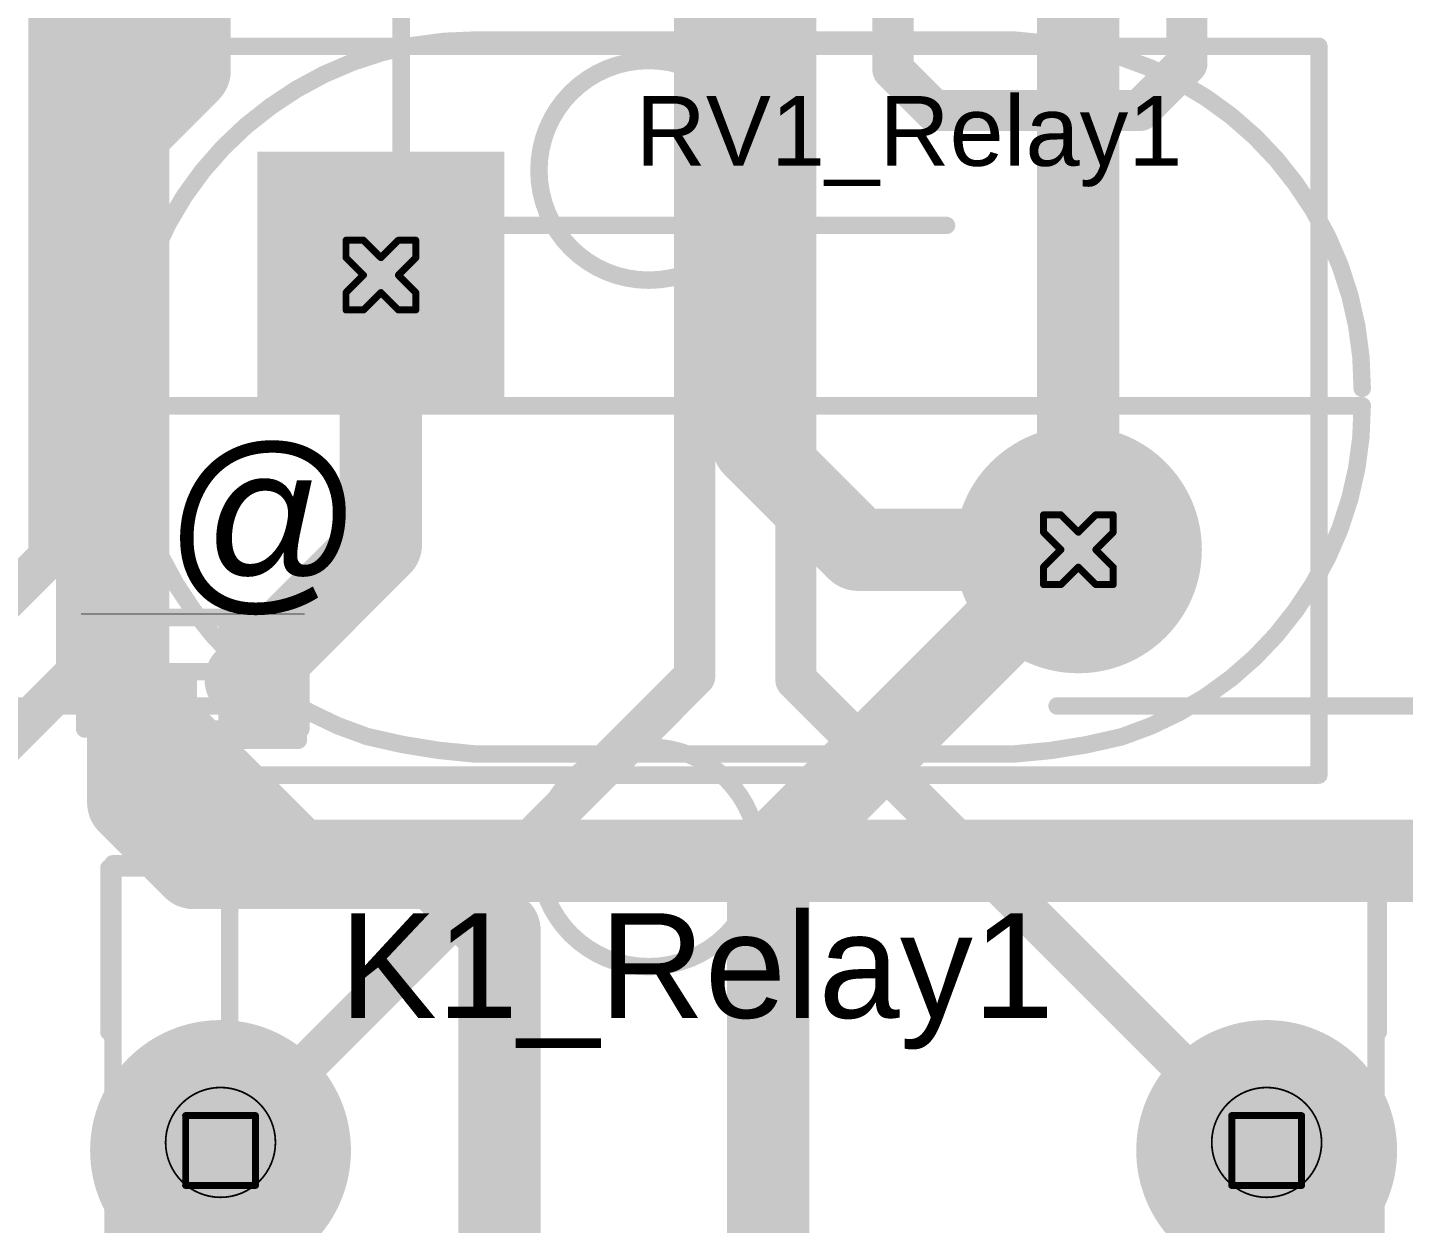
# Model space of a CAD drawing. Header units: millimetres. Extents: x -16 to 330, y -45 to 150.
# Drawn here: x 26.53 to 36.56, y -0.76 to 7.95 of the extents above; entities that cross this region are included whole.
import ezdxf

# ---------------------------------------------------------------- set-up
doc = ezdxf.new("R2010")
doc.units = ezdxf.units.MM
for name, color, linetype in [('BottomLayer', 5, 'Continuous'), ('BottomSolder', 6, 'Continuous'), ('DrillDrawing', 1, 'Continuous'), ('Mechanical1', 6, 'Continuous'), ('Mechanical13', 56, 'Continuous'), ('MidLayer1', 16, 'Continuous'), ('MidLayer2', 76, 'Continuous'), ('MultiLayer', 9, 'Continuous'), ('PadHoleLayer', 156, 'Continuous'), ('TopLayer', 1, 'Continuous'), ('TopOverlay', 2, 'Continuous'), ('TopPaste', 8, 'Continuous'), ('TopSolder', 216, 'Continuous')]:
    doc.layers.add(name, color=color, linetype=linetype)
doc.styles.add('Arial', font='arial.ttf', dxfattribs={"height": 0.2})

# ---------------------------------------------------------------- blocks, each defined once
blk = doc.blocks.new('ERZ_V07D680_11')
at = {"layer": 'BottomLayer'}
blk.add_hatch(color=5, dxfattribs=at).paths.add_polyline_path([(-3.44, 1.9), (-1.64, 1.9), (-1.64, 0.1), (-3.44, 0.1)])
h = blk.add_hatch(color=5, dxfattribs=at)
edge = h.paths.add_edge_path()
edge.add_arc((2.54, -1), 0.9, 0, 360)
at = {"layer": 'BottomSolder'}
h = blk.add_hatch(color=6, dxfattribs=at)
edge = h.paths.add_edge_path()
edge.add_arc((-2.54, 1), 0.4, 0, 360)
h = blk.add_hatch(color=6, dxfattribs=at)
edge = h.paths.add_edge_path()
edge.add_arc((2.54, -1), 0.4, 0, 360)
at = {"layer": 'MidLayer1'}
blk.add_hatch(color=16, dxfattribs=at).paths.add_polyline_path([(-3.44, 1.9), (-1.64, 1.9), (-1.64, 0.1), (-3.44, 0.1)])
h = blk.add_hatch(color=16, dxfattribs=at)
edge = h.paths.add_edge_path()
edge.add_arc((2.54, -1), 0.9, 0, 360)
at = {"layer": 'MidLayer2'}
blk.add_hatch(color=76, dxfattribs=at).paths.add_polyline_path([(-3.44, 1.9), (-1.64, 1.9), (-1.64, 0.1), (-3.44, 0.1)])
h = blk.add_hatch(color=76, dxfattribs=at)
edge = h.paths.add_edge_path()
edge.add_arc((2.54, -1), 0.9, 0, 360)
at = {"layer": 'MultiLayer'}
blk.add_hatch(color=9, dxfattribs=at).paths.add_polyline_path([(-3.44, 1.9), (-1.64, 1.9), (-1.64, 0.1), (-3.44, 0.1)])
h = blk.add_hatch(color=9, dxfattribs=at)
edge = h.paths.add_edge_path()
edge.add_arc((2.54, -1), 0.9, 0, 360)
at = {"layer": 'PadHoleLayer'}
h = blk.add_hatch(color=156, dxfattribs=at)
edge = h.paths.add_edge_path()
edge.add_arc((-2.54, 1), 0.4, 0, 360)
h = blk.add_hatch(color=156, dxfattribs=at)
edge = h.paths.add_edge_path()
edge.add_arc((2.54, -1), 0.4, 0, 360)
at = {"layer": 'TopLayer'}
blk.add_hatch(color=1, dxfattribs=at).paths.add_polyline_path([(-3.44, 1.9), (-1.64, 1.9), (-1.64, 0.1), (-3.44, 0.1)])
h = blk.add_hatch(color=1, dxfattribs=at)
edge = h.paths.add_edge_path()
edge.add_arc((2.54, -1), 0.9, 0, 360)
at = {"layer": 'TopSolder'}
h = blk.add_hatch(color=216, dxfattribs=at)
edge = h.paths.add_edge_path()
edge.add_arc((-2.54, 1), 0.4, 0, 360)
h = blk.add_hatch(color=216, dxfattribs=at)
edge = h.paths.add_edge_path()
edge.add_arc((2.54, -1), 0.4, 0, 360)
at = {"layer": 'TopOverlay', "const_width": 0.127}
for points in [[(-4.293, -2.642), (-4.293, 2.667)], [(-4.293, 2.667), (4.293, 2.667)], [(4.293, -2.642), (4.293, 2.667)], [(-4.293, -2.642), (4.293, -2.642)]]:
    blk.add_lwpolyline(points, dxfattribs=at)
at = {"layer": 'TopOverlay', "const_width": 0.0635}
for points in [[(-4.324, 2.667, 1), (-4.261, 2.667, 1)], [(-4.324, 2.667, 1), (-4.261, 2.667, 1)], [(4.261, 2.667, 1), (4.324, 2.667, 1)], [(4.261, 2.667, 1), (4.324, 2.667, 1)], [(-4.324, -2.642, 1), (-4.261, -2.642, 1)], [(-4.324, -2.642, 1), (-4.261, -2.642, 1)], [(4.261, -2.642, 1), (4.324, -2.642, 1)], [(4.261, -2.642, 1), (4.324, -2.642, 1)]]:
    blk.add_lwpolyline(points, format="xyb", close=True, dxfattribs=at)
blk = doc.blocks.new('EA2_3TNU_18')
at = {"layer": 'BottomLayer'}
h = blk.add_hatch(color=5, dxfattribs=at)
edge = h.paths.add_edge_path()
edge.add_arc((-3.81, 5.08), 0.95, 0, 360)
blk.add_hatch(color=5, dxfattribs=at).paths.add_polyline_path([(2.86, 6.03), (4.76, 6.03), (4.76, 4.13), (2.86, 4.13)])
h = blk.add_hatch(color=5, dxfattribs=at)
edge = h.paths.add_edge_path()
edge.add_arc((-3.81, 2.54), 0.95, 0, 360)
h = blk.add_hatch(color=5, dxfattribs=at)
edge = h.paths.add_edge_path()
edge.add_arc((3.81, 2.54), 0.95, 0, 360)
h = blk.add_hatch(color=5, dxfattribs=at)
edge = h.paths.add_edge_path()
edge.add_arc((-3.81, 0), 0.95, 0, 360)
h = blk.add_hatch(color=5, dxfattribs=at)
edge = h.paths.add_edge_path()
edge.add_arc((3.81, 0), 0.95, 0, 360)
h = blk.add_hatch(color=5, dxfattribs=at)
edge = h.paths.add_edge_path()
edge.add_arc((-3.81, -2.54), 0.95, 0, 360)
h = blk.add_hatch(color=5, dxfattribs=at)
edge = h.paths.add_edge_path()
edge.add_arc((3.81, -2.54), 0.95, 0, 360)
h = blk.add_hatch(color=5, dxfattribs=at)
edge = h.paths.add_edge_path()
edge.add_arc((-3.81, -5.08), 0.95, 0, 360)
h = blk.add_hatch(color=5, dxfattribs=at)
edge = h.paths.add_edge_path()
edge.add_arc((3.81, -5.08), 0.95, 0, 360)
at = {"layer": 'BottomSolder'}
h = blk.add_hatch(color=6, dxfattribs=at)
edge = h.paths.add_edge_path()
edge.add_arc((-3.81, 5.08), 0.41, 0, 360)
h = blk.add_hatch(color=6, dxfattribs=at)
edge = h.paths.add_edge_path()
edge.add_arc((3.81, 5.08), 0.41, 0, 360)
h = blk.add_hatch(color=6, dxfattribs=at)
edge = h.paths.add_edge_path()
edge.add_arc((-3.81, 2.54), 0.41, 0, 360)
h = blk.add_hatch(color=6, dxfattribs=at)
edge = h.paths.add_edge_path()
edge.add_arc((3.81, 2.54), 0.41, 0, 360)
h = blk.add_hatch(color=6, dxfattribs=at)
edge = h.paths.add_edge_path()
edge.add_arc((-3.81, 0), 0.41, 0, 360)
h = blk.add_hatch(color=6, dxfattribs=at)
edge = h.paths.add_edge_path()
edge.add_arc((3.81, 0), 0.41, 0, 360)
h = blk.add_hatch(color=6, dxfattribs=at)
edge = h.paths.add_edge_path()
edge.add_arc((-3.81, -2.54), 0.41, 0, 360)
h = blk.add_hatch(color=6, dxfattribs=at)
edge = h.paths.add_edge_path()
edge.add_arc((3.81, -2.54), 0.41, 0, 360)
h = blk.add_hatch(color=6, dxfattribs=at)
edge = h.paths.add_edge_path()
edge.add_arc((-3.81, -5.08), 0.41, 0, 360)
h = blk.add_hatch(color=6, dxfattribs=at)
edge = h.paths.add_edge_path()
edge.add_arc((3.81, -5.08), 0.41, 0, 360)
at = {"layer": 'MidLayer1'}
h = blk.add_hatch(color=16, dxfattribs=at)
edge = h.paths.add_edge_path()
edge.add_arc((-3.81, 5.08), 0.95, 0, 360)
blk.add_hatch(color=16, dxfattribs=at).paths.add_polyline_path([(2.86, 6.03), (4.76, 6.03), (4.76, 4.13), (2.86, 4.13)])
h = blk.add_hatch(color=16, dxfattribs=at)
edge = h.paths.add_edge_path()
edge.add_arc((-3.81, 2.54), 0.95, 0, 360)
h = blk.add_hatch(color=16, dxfattribs=at)
edge = h.paths.add_edge_path()
edge.add_arc((3.81, 2.54), 0.95, 0, 360)
h = blk.add_hatch(color=16, dxfattribs=at)
edge = h.paths.add_edge_path()
edge.add_arc((-3.81, 0), 0.95, 0, 360)
h = blk.add_hatch(color=16, dxfattribs=at)
edge = h.paths.add_edge_path()
edge.add_arc((3.81, 0), 0.95, 0, 360)
h = blk.add_hatch(color=16, dxfattribs=at)
edge = h.paths.add_edge_path()
edge.add_arc((-3.81, -2.54), 0.95, 0, 360)
h = blk.add_hatch(color=16, dxfattribs=at)
edge = h.paths.add_edge_path()
edge.add_arc((3.81, -2.54), 0.95, 0, 360)
h = blk.add_hatch(color=16, dxfattribs=at)
edge = h.paths.add_edge_path()
edge.add_arc((-3.81, -5.08), 0.95, 0, 360)
h = blk.add_hatch(color=16, dxfattribs=at)
edge = h.paths.add_edge_path()
edge.add_arc((3.81, -5.08), 0.95, 0, 360)
at = {"layer": 'MidLayer2'}
h = blk.add_hatch(color=76, dxfattribs=at)
edge = h.paths.add_edge_path()
edge.add_arc((-3.81, 5.08), 0.95, 0, 360)
blk.add_hatch(color=76, dxfattribs=at).paths.add_polyline_path([(2.86, 6.03), (4.76, 6.03), (4.76, 4.13), (2.86, 4.13)])
h = blk.add_hatch(color=76, dxfattribs=at)
edge = h.paths.add_edge_path()
edge.add_arc((-3.81, 2.54), 0.95, 0, 360)
h = blk.add_hatch(color=76, dxfattribs=at)
edge = h.paths.add_edge_path()
edge.add_arc((3.81, 2.54), 0.95, 0, 360)
h = blk.add_hatch(color=76, dxfattribs=at)
edge = h.paths.add_edge_path()
edge.add_arc((-3.81, 0), 0.95, 0, 360)
h = blk.add_hatch(color=76, dxfattribs=at)
edge = h.paths.add_edge_path()
edge.add_arc((3.81, 0), 0.95, 0, 360)
h = blk.add_hatch(color=76, dxfattribs=at)
edge = h.paths.add_edge_path()
edge.add_arc((-3.81, -2.54), 0.95, 0, 360)
h = blk.add_hatch(color=76, dxfattribs=at)
edge = h.paths.add_edge_path()
edge.add_arc((3.81, -2.54), 0.95, 0, 360)
h = blk.add_hatch(color=76, dxfattribs=at)
edge = h.paths.add_edge_path()
edge.add_arc((-3.81, -5.08), 0.95, 0, 360)
h = blk.add_hatch(color=76, dxfattribs=at)
edge = h.paths.add_edge_path()
edge.add_arc((3.81, -5.08), 0.95, 0, 360)
at = {"layer": 'MultiLayer'}
h = blk.add_hatch(color=9, dxfattribs=at)
edge = h.paths.add_edge_path()
edge.add_arc((-3.81, 5.08), 0.95, 0, 360)
blk.add_hatch(color=9, dxfattribs=at).paths.add_polyline_path([(2.86, 6.03), (4.76, 6.03), (4.76, 4.13), (2.86, 4.13)])
h = blk.add_hatch(color=9, dxfattribs=at)
edge = h.paths.add_edge_path()
edge.add_arc((-3.81, 2.54), 0.95, 0, 360)
h = blk.add_hatch(color=9, dxfattribs=at)
edge = h.paths.add_edge_path()
edge.add_arc((3.81, 2.54), 0.95, 0, 360)
h = blk.add_hatch(color=9, dxfattribs=at)
edge = h.paths.add_edge_path()
edge.add_arc((-3.81, 0), 0.95, 0, 360)
h = blk.add_hatch(color=9, dxfattribs=at)
edge = h.paths.add_edge_path()
edge.add_arc((3.81, 0), 0.95, 0, 360)
h = blk.add_hatch(color=9, dxfattribs=at)
edge = h.paths.add_edge_path()
edge.add_arc((-3.81, -2.54), 0.95, 0, 360)
h = blk.add_hatch(color=9, dxfattribs=at)
edge = h.paths.add_edge_path()
edge.add_arc((3.81, -2.54), 0.95, 0, 360)
h = blk.add_hatch(color=9, dxfattribs=at)
edge = h.paths.add_edge_path()
edge.add_arc((-3.81, -5.08), 0.95, 0, 360)
h = blk.add_hatch(color=9, dxfattribs=at)
edge = h.paths.add_edge_path()
edge.add_arc((3.81, -5.08), 0.95, 0, 360)
at = {"layer": 'PadHoleLayer'}
h = blk.add_hatch(color=156, dxfattribs=at)
edge = h.paths.add_edge_path()
edge.add_arc((-3.81, 5.08), 0.41, 0, 360)
h = blk.add_hatch(color=156, dxfattribs=at)
edge = h.paths.add_edge_path()
edge.add_arc((3.81, 5.08), 0.41, 0, 360)
h = blk.add_hatch(color=156, dxfattribs=at)
edge = h.paths.add_edge_path()
edge.add_arc((-3.81, 2.54), 0.41, 0, 360)
h = blk.add_hatch(color=156, dxfattribs=at)
edge = h.paths.add_edge_path()
edge.add_arc((3.81, 2.54), 0.41, 0, 360)
h = blk.add_hatch(color=156, dxfattribs=at)
edge = h.paths.add_edge_path()
edge.add_arc((-3.81, 0), 0.41, 0, 360)
h = blk.add_hatch(color=156, dxfattribs=at)
edge = h.paths.add_edge_path()
edge.add_arc((3.81, 0), 0.41, 0, 360)
h = blk.add_hatch(color=156, dxfattribs=at)
edge = h.paths.add_edge_path()
edge.add_arc((-3.81, -2.54), 0.41, 0, 360)
h = blk.add_hatch(color=156, dxfattribs=at)
edge = h.paths.add_edge_path()
edge.add_arc((3.81, -2.54), 0.41, 0, 360)
h = blk.add_hatch(color=156, dxfattribs=at)
edge = h.paths.add_edge_path()
edge.add_arc((-3.81, -5.08), 0.41, 0, 360)
h = blk.add_hatch(color=156, dxfattribs=at)
edge = h.paths.add_edge_path()
edge.add_arc((3.81, -5.08), 0.41, 0, 360)
at = {"layer": 'TopLayer'}
h = blk.add_hatch(color=1, dxfattribs=at)
edge = h.paths.add_edge_path()
edge.add_arc((-3.81, 5.08), 0.95, 0, 360)
blk.add_hatch(color=1, dxfattribs=at).paths.add_polyline_path([(2.86, 6.03), (4.76, 6.03), (4.76, 4.13), (2.86, 4.13)])
h = blk.add_hatch(color=1, dxfattribs=at)
edge = h.paths.add_edge_path()
edge.add_arc((-3.81, 2.54), 0.95, 0, 360)
h = blk.add_hatch(color=1, dxfattribs=at)
edge = h.paths.add_edge_path()
edge.add_arc((3.81, 2.54), 0.95, 0, 360)
h = blk.add_hatch(color=1, dxfattribs=at)
edge = h.paths.add_edge_path()
edge.add_arc((-3.81, 0), 0.95, 0, 360)
h = blk.add_hatch(color=1, dxfattribs=at)
edge = h.paths.add_edge_path()
edge.add_arc((3.81, 0), 0.95, 0, 360)
h = blk.add_hatch(color=1, dxfattribs=at)
edge = h.paths.add_edge_path()
edge.add_arc((-3.81, -2.54), 0.95, 0, 360)
h = blk.add_hatch(color=1, dxfattribs=at)
edge = h.paths.add_edge_path()
edge.add_arc((3.81, -2.54), 0.95, 0, 360)
h = blk.add_hatch(color=1, dxfattribs=at)
edge = h.paths.add_edge_path()
edge.add_arc((-3.81, -5.08), 0.95, 0, 360)
h = blk.add_hatch(color=1, dxfattribs=at)
edge = h.paths.add_edge_path()
edge.add_arc((3.81, -5.08), 0.95, 0, 360)
at = {"layer": 'TopSolder'}
h = blk.add_hatch(color=216, dxfattribs=at)
edge = h.paths.add_edge_path()
edge.add_arc((-3.81, 5.08), 0.41, 0, 360)
h = blk.add_hatch(color=216, dxfattribs=at)
edge = h.paths.add_edge_path()
edge.add_arc((3.81, 5.08), 0.41, 0, 360)
h = blk.add_hatch(color=216, dxfattribs=at)
edge = h.paths.add_edge_path()
edge.add_arc((-3.81, 2.54), 0.41, 0, 360)
h = blk.add_hatch(color=216, dxfattribs=at)
edge = h.paths.add_edge_path()
edge.add_arc((3.81, 2.54), 0.41, 0, 360)
h = blk.add_hatch(color=216, dxfattribs=at)
edge = h.paths.add_edge_path()
edge.add_arc((-3.81, 0), 0.41, 0, 360)
h = blk.add_hatch(color=216, dxfattribs=at)
edge = h.paths.add_edge_path()
edge.add_arc((3.81, 0), 0.41, 0, 360)
h = blk.add_hatch(color=216, dxfattribs=at)
edge = h.paths.add_edge_path()
edge.add_arc((-3.81, -2.54), 0.41, 0, 360)
h = blk.add_hatch(color=216, dxfattribs=at)
edge = h.paths.add_edge_path()
edge.add_arc((3.81, -2.54), 0.41, 0, 360)
h = blk.add_hatch(color=216, dxfattribs=at)
edge = h.paths.add_edge_path()
edge.add_arc((-3.81, -5.08), 0.41, 0, 360)
h = blk.add_hatch(color=216, dxfattribs=at)
edge = h.paths.add_edge_path()
edge.add_arc((3.81, -5.08), 0.41, 0, 360)
at = {"layer": 'TopOverlay'}
for points, const_width in [([(-4.623, 7.137), (-4.623, 6.274)], 0.127), ([(4.623, 7.137), (-4.623, 7.137)], 0.127), ([(4.623, 7.137), (4.623, 6.274)], 0.127), ([(1.143, 6.68), (-1.575, 6.68)], 0.254), ([(5.08, 5.156), (4.953, 5.029)], 0.127), ([(5.08, 5.156), (5.08, 4.902)], 0.127), ([(5.08, 4.902), (4.953, 5.029)], 0.127), ([(-4.623, -5.944), (-4.623, -7.137)], 0.127), ([(4.623, -5.944), (4.623, -7.137)], 0.127), ([(4.623, -7.137), (-4.623, -7.137)], 0.127)]:
    blk.add_lwpolyline(points, dxfattribs=dict(at, const_width=const_width))
for points, const_width in [([(-4.655, 7.137, 1), (-4.591, 7.137, 1)], 0.0635), ([(-4.655, 7.137, 1), (-4.591, 7.137, 1)], 0.0635), ([(4.591, 7.137, 1), (4.655, 7.137, 1)], 0.0635), ([(4.591, 7.137, 1), (4.655, 7.137, 1)], 0.0635), ([(-1.638, 6.68, 1), (-1.511, 6.68, 1)], 0.127), ([(1.079, 6.68, 1), (1.206, 6.68, 1)], 0.127), ([(-4.655, 6.274, 1), (-4.591, 6.274, 1)], 0.0635), ([(4.591, 6.274, 1), (4.655, 6.274, 1)], 0.0635), ([(5.048, 5.156, 1), (5.112, 5.156, 1)], 0.0635), ([(5.048, 5.156, 1), (5.112, 5.156, 1)], 0.0635), ([(4.921, 5.029, 1), (4.985, 5.029, 1)], 0.0635), ([(4.921, 5.029, 1), (4.985, 5.029, 1)], 0.0635), ([(5.048, 4.902, 1), (5.112, 4.902, 1)], 0.0635), ([(5.048, 4.902, 1), (5.112, 4.902, 1)], 0.0635), ([(-4.655, -5.944, 1), (-4.591, -5.944, 1)], 0.0635), ([(4.591, -5.944, 1), (4.655, -5.944, 1)], 0.0635), ([(-4.655, -7.137, 1), (-4.591, -7.137, 1)], 0.0635), ([(-4.655, -7.137, 1), (-4.591, -7.137, 1)], 0.0635), ([(4.591, -7.137, 1), (4.655, -7.137, 1)], 0.0635), ([(4.591, -7.137, 1), (4.655, -7.137, 1)], 0.0635)]:
    blk.add_lwpolyline(points, format="xyb", close=True, dxfattribs=dict(at, const_width=const_width))
blk = doc.blocks.new('R___0402_28')
at = {"layer": 'TopLayer'}
for points in [[(-0.699, -0.318), (-0.699, 0.318), (-0.241, 0.318), (-0.241, -0.318)], [(0.241, -0.318), (0.241, 0.318), (0.699, 0.318), (0.699, -0.318)]]:
    blk.add_hatch(color=1, dxfattribs=at).paths.add_polyline_path(points)
at = {"layer": 'TopPaste'}
for points in [[(-0.699, -0.318), (-0.699, 0.318), (-0.241, 0.318), (-0.241, -0.318)], [(0.241, -0.318), (0.241, 0.318), (0.699, 0.318), (0.699, -0.318)]]:
    blk.add_hatch(color=8, dxfattribs=at).paths.add_polyline_path(points)
at = {"layer": 'TopSolder'}
for points in [[(-0.754, -0.373), (-0.754, 0.373), (-0.186, 0.373), (-0.186, -0.373)], [(0.186, -0.373), (0.186, 0.373), (0.754, 0.373), (0.754, -0.373)]]:
    blk.add_hatch(color=216, dxfattribs=at).paths.add_polyline_path(points)
at = {"layer": 'TopOverlay'}
for points, const_width in [([(-0.787, 0.406), (-0.787, -0.406)], 0.127), ([(0.787, 0.406), (-0.787, 0.406)], 0.127), ([(0.787, 0.406), (0.787, -0.406)], 0.127), ([(0.787, -0.406), (-0.787, -0.406)], 0.127), ([(0.813, -0.432), (-0.813, -0.432)], 0.00323)]:
    blk.add_lwpolyline(points, dxfattribs=dict(at, const_width=const_width))
for points, const_width in [([(-0.819, 0.406, 1), (-0.756, 0.406, 1)], 0.0635), ([(-0.819, 0.406, 1), (-0.756, 0.406, 1)], 0.0635), ([(0.756, 0.406, 1), (0.819, 0.406, 1)], 0.0635), ([(0.756, 0.406, 1), (0.819, 0.406, 1)], 0.0635), ([(-0.819, -0.406, 1), (-0.756, -0.406, 1)], 0.0635), ([(-0.819, -0.406, 1), (-0.756, -0.406, 1)], 0.0635), ([(0.756, -0.406, 1), (0.819, -0.406, 1)], 0.0635), ([(0.756, -0.406, 1), (0.819, -0.406, 1)], 0.0635), ([(-0.814, -0.432, 1), (-0.812, -0.432, 1)], 0.00161), ([(0.812, -0.432, 1), (0.814, -0.432, 1)], 0.00161)]:
    blk.add_lwpolyline(points, format="xyb", close=True, dxfattribs=dict(at, const_width=const_width))

msp = doc.modelspace()

# ---------------------------------------------------------------- linework, layer by layer
at = {"layer": 'BottomLayer', "const_width": 0.3}
for points in [[(26.69, 4.096), (26.69, 13.66)], [(27.381, 3.744), (27.381, 13.426)], [(31.394, 3.226), (31.394, 13.03)], [(32.131, 3.2), (32.131, 12.649)], [(22.365, -0.229), (26.69, 4.096)], [(25.578, 1.941), (27.381, 3.744)], [(27.94, -0.229), (31.394, 3.226)], [(32.131, 3.2), (35.56, -0.229)]]:
    msp.add_lwpolyline(points, dxfattribs=at)
at = {"layer": 'BottomLayer', "const_width": 0.15}
for points in [[(26.615, 4.096, 1), (26.765, 4.096, 1)], [(26.615, 4.096, 1), (26.765, 4.096, 1)], [(27.306, 3.744, 1), (27.456, 3.744, 1)], [(27.306, 3.744, 1), (27.456, 3.744, 1)], [(31.319, 3.226, 1), (31.469, 3.226, 1)], [(31.319, 3.226, 1), (31.469, 3.226, 1)], [(32.056, 3.2, 1), (32.206, 3.2, 1)], [(32.056, 3.2, 1), (32.206, 3.2, 1)], [(27.865, -0.229, 1), (28.015, -0.229, 1)], [(35.485, -0.229, 1), (35.635, -0.229, 1)]]:
    msp.add_lwpolyline(points, format="xyb", close=True, dxfattribs=at)
at = {"layer": 'DrillDrawing', "const_width": 0.0508}
for points in [[(28.854, 6.274), (28.854, 6.401)], [(28.854, 6.401), (28.981, 6.401)], [(28.981, 6.401), (29.108, 6.274)], [(29.108, 6.274), (29.235, 6.401)], [(29.235, 6.401), (29.362, 6.401)], [(29.362, 6.274), (29.362, 6.401)], [(28.854, 6.274), (28.981, 6.147)], [(29.235, 6.147), (29.362, 6.274)], [(28.854, 6.02), (28.981, 6.147)], [(29.235, 6.147), (29.362, 6.02)], [(28.854, 5.893), (28.854, 6.02)], [(28.981, 5.893), (29.108, 6.02)], [(29.108, 6.02), (29.235, 5.893)], [(29.362, 5.893), (29.362, 6.02)], [(28.854, 5.893), (28.981, 5.893)], [(29.235, 5.893), (29.362, 5.893)], [(33.934, 4.274), (33.934, 4.401)], [(33.934, 4.401), (34.061, 4.401)], [(34.061, 4.401), (34.188, 4.274)], [(34.188, 4.274), (34.315, 4.401)], [(34.315, 4.401), (34.442, 4.401)], [(34.442, 4.274), (34.442, 4.401)], [(33.934, 4.274), (34.061, 4.147)], [(34.315, 4.147), (34.442, 4.274)], [(33.934, 4.02), (34.061, 4.147)], [(34.315, 4.147), (34.442, 4.02)], [(33.934, 3.893), (33.934, 4.02)], [(34.061, 3.893), (34.188, 4.02)], [(34.188, 4.02), (34.315, 3.893)], [(34.442, 3.893), (34.442, 4.02)], [(33.934, 3.893), (34.061, 3.893)], [(34.315, 3.893), (34.442, 3.893)], [(27.686, 0.025), (28.194, 0.025)], [(27.686, -0.483), (27.686, 0.025)], [(28.194, -0.483), (28.194, 0.025)], [(35.306, 0.025), (35.814, 0.025)], [(35.306, -0.483), (35.306, 0.025)], [(35.814, -0.483), (35.814, 0.025)], [(27.686, -0.483), (28.194, -0.483)], [(35.306, -0.483), (35.814, -0.483)]]:
    msp.add_lwpolyline(points, dxfattribs=at)
at = {"layer": 'DrillDrawing', "const_width": 0.0254}
for points in [[(28.842, 6.401, 1), (28.867, 6.401, 1)], [(28.842, 6.401, 1), (28.867, 6.401, 1)], [(28.969, 6.401, 1), (28.994, 6.401, 1)], [(28.969, 6.401, 1), (28.994, 6.401, 1)], [(29.223, 6.401, 1), (29.248, 6.401, 1)], [(29.223, 6.401, 1), (29.248, 6.401, 1)], [(29.35, 6.401, 1), (29.375, 6.401, 1)], [(29.35, 6.401, 1), (29.375, 6.401, 1)], [(28.842, 6.274, 1), (28.867, 6.274, 1)], [(28.842, 6.274, 1), (28.867, 6.274, 1)], [(29.096, 6.274, 1), (29.121, 6.274, 1)], [(29.096, 6.274, 1), (29.121, 6.274, 1)], [(29.35, 6.274, 1), (29.375, 6.274, 1)], [(29.35, 6.274, 1), (29.375, 6.274, 1)], [(28.969, 6.147, 1), (28.994, 6.147, 1)], [(28.969, 6.147, 1), (28.994, 6.147, 1)], [(29.223, 6.147, 1), (29.248, 6.147, 1)], [(29.223, 6.147, 1), (29.248, 6.147, 1)], [(28.842, 6.02, 1), (28.867, 6.02, 1)], [(28.842, 6.02, 1), (28.867, 6.02, 1)], [(29.096, 6.02, 1), (29.121, 6.02, 1)], [(29.096, 6.02, 1), (29.121, 6.02, 1)], [(29.35, 6.02, 1), (29.375, 6.02, 1)], [(29.35, 6.02, 1), (29.375, 6.02, 1)], [(28.842, 5.893, 1), (28.867, 5.893, 1)], [(28.842, 5.893, 1), (28.867, 5.893, 1)], [(28.969, 5.893, 1), (28.994, 5.893, 1)], [(28.969, 5.893, 1), (28.994, 5.893, 1)], [(29.223, 5.893, 1), (29.248, 5.893, 1)], [(29.223, 5.893, 1), (29.248, 5.893, 1)], [(29.35, 5.893, 1), (29.375, 5.893, 1)], [(29.35, 5.893, 1), (29.375, 5.893, 1)], [(33.922, 4.401, 1), (33.947, 4.401, 1)], [(33.922, 4.401, 1), (33.947, 4.401, 1)], [(34.049, 4.401, 1), (34.074, 4.401, 1)], [(34.049, 4.401, 1), (34.074, 4.401, 1)], [(34.303, 4.401, 1), (34.328, 4.401, 1)], [(34.303, 4.401, 1), (34.328, 4.401, 1)], [(34.43, 4.401, 1), (34.455, 4.401, 1)], [(34.43, 4.401, 1), (34.455, 4.401, 1)], [(33.922, 4.274, 1), (33.947, 4.274, 1)], [(33.922, 4.274, 1), (33.947, 4.274, 1)], [(34.176, 4.274, 1), (34.201, 4.274, 1)], [(34.176, 4.274, 1), (34.201, 4.274, 1)], [(34.43, 4.274, 1), (34.455, 4.274, 1)], [(34.43, 4.274, 1), (34.455, 4.274, 1)], [(34.049, 4.147, 1), (34.074, 4.147, 1)], [(34.049, 4.147, 1), (34.074, 4.147, 1)], [(34.303, 4.147, 1), (34.328, 4.147, 1)], [(34.303, 4.147, 1), (34.328, 4.147, 1)], [(33.922, 4.02, 1), (33.947, 4.02, 1)], [(33.922, 4.02, 1), (33.947, 4.02, 1)], [(34.176, 4.02, 1), (34.201, 4.02, 1)], [(34.176, 4.02, 1), (34.201, 4.02, 1)], [(34.43, 4.02, 1), (34.455, 4.02, 1)], [(34.43, 4.02, 1), (34.455, 4.02, 1)], [(33.922, 3.893, 1), (33.947, 3.893, 1)], [(33.922, 3.893, 1), (33.947, 3.893, 1)], [(34.049, 3.893, 1), (34.074, 3.893, 1)], [(34.049, 3.893, 1), (34.074, 3.893, 1)], [(34.303, 3.893, 1), (34.328, 3.893, 1)], [(34.303, 3.893, 1), (34.328, 3.893, 1)], [(34.43, 3.893, 1), (34.455, 3.893, 1)], [(34.43, 3.893, 1), (34.455, 3.893, 1)], [(27.673, 0.025, 1), (27.699, 0.025, 1)], [(27.673, 0.025, 1), (27.699, 0.025, 1)], [(28.181, 0.025, 1), (28.207, 0.025, 1)], [(28.181, 0.025, 1), (28.207, 0.025, 1)], [(35.293, 0.025, 1), (35.319, 0.025, 1)], [(35.293, 0.025, 1), (35.319, 0.025, 1)], [(35.801, 0.025, 1), (35.827, 0.025, 1)], [(35.801, 0.025, 1), (35.827, 0.025, 1)], [(27.673, -0.483, 1), (27.699, -0.483, 1)], [(27.673, -0.483, 1), (27.699, -0.483, 1)], [(28.181, -0.483, 1), (28.207, -0.483, 1)], [(28.181, -0.483, 1), (28.207, -0.483, 1)], [(35.293, -0.483, 1), (35.319, -0.483, 1)], [(35.293, -0.483, 1), (35.319, -0.483, 1)], [(35.801, -0.483, 1), (35.827, -0.483, 1)], [(35.801, -0.483, 1), (35.827, -0.483, 1)]]:
    msp.add_lwpolyline(points, format="xyb", close=True, dxfattribs=at)
at = {"layer": 'Mechanical1'}
for points, const_width in [([(28.34, -0.17, 1), (27.54, -0.17, 1)], 0.0127), ([(35.96, -0.17, 1), (35.16, -0.17, 1)], 0.0127), ([(27.537, -0.17, 1), (27.543, -0.17, 1)], 0.00635), ([(28.337, -0.17, 1), (28.343, -0.17, 1)], 0.00635), ([(35.157, -0.17, 1), (35.163, -0.17, 1)], 0.00635), ([(35.957, -0.17, 1), (35.963, -0.17, 1)], 0.00635)]:
    msp.add_lwpolyline(points, format="xyb", close=True, dxfattribs=dict(at, const_width=const_width))
at = {"layer": 'Mechanical13', "const_width": 0.127}
for points in [[(29.256, 6.509), (29.256, 14.454)], [(29.256, 6.509), (29.256, 14.454)], [(29.793, 7.859), (33.72, 7.859)], [(29.256, 6.509), (33.229, 6.509)], [(29.256, 6.509), (33.229, 6.509)], [(27.256, 5.195), (36.256, 5.195)], [(27.256, 5.195), (36.256, 5.195)], [(27.506, 3.259), (27.541, 3.259)], [(27.506, 2.759), (27.506, 3.259)], [(27.541, 3.259), (27.671, 3.259)], [(27.541, 2.759), (27.541, 3.259)], [(27.671, 3.259), (27.706, 3.259)], [(27.671, 2.759), (27.671, 3.259)], [(27.706, 2.759), (27.706, 3.259)], [(27.706, 3.259), (28.16, 3.259)], [(28.306, 2.759), (28.306, 3.167)], [(28.341, 2.759), (28.341, 3.147)], [(28.471, 2.759), (28.471, 3.072)], [(28.506, 2.759), (28.506, 3.053)], [(24.034, 3.009), (28.006, 3.009)], [(24.034, 3.009), (28.006, 3.009)], [(28.006, -4.936), (28.006, 3.009)], [(28.006, -4.936), (28.006, 3.009)], [(34.034, 3.009), (38.006, 3.009)], [(34.034, 3.009), (38.006, 3.009)], [(27.541, 2.759), (27.671, 2.759)], [(27.671, 2.759), (27.706, 2.759)], [(27.706, 2.759), (28.306, 2.759)], [(28.306, 2.759), (28.341, 2.759)], [(28.341, 2.759), (28.471, 2.759)], [(28.471, 2.759), (28.506, 2.759)], [(29.793, 2.659), (33.72, 2.659)], [(27.61, 2.489), (27.645, 2.489)], [(27.156, -12.341), (27.156, 1.859)], [(27.156, 1.859), (36.356, 1.859)], [(36.356, -12.341), (36.356, 1.859)]]:
    msp.add_lwpolyline(points, dxfattribs=at)
for points in [[(28.303, 7.374, -0.159927), (29.793, 7.859)], [(33.72, 7.859, -0.047229), (34.504, 7.733)], [(34.504, 7.733, -0.160796), (35.772, 6.812)], [(27.383, 6.107, -0.161592), (28.303, 7.374)], [(35.772, 6.812, -0.160703), (36.256, 5.322)], [(27.256, 5.322, -0.045294), (27.383, 6.107)], [(27.741, 3.705, -0.159927), (27.256, 5.195)], [(36.256, 5.195, -0.160703), (35.772, 3.706)], [(29.008, 2.786, -0.161592), (27.741, 3.705)], [(35.772, 3.706, -0.160796), (34.504, 2.784)], [(29.793, 2.659, -0.045294), (29.008, 2.786)], [(34.504, 2.784, -0.047229), (33.72, 2.659)]]:
    msp.add_lwpolyline(points, format="xyb", dxfattribs=at)
at = {"layer": 'Mechanical13'}
for points, const_width in [([(29.761, 7.859, 1), (29.825, 7.859, 1)], 0.0635), ([(29.761, 7.859, 1), (29.825, 7.859, 1)], 0.0635), ([(33.688, 7.859, 1), (33.751, 7.859, 1)], 0.0635), ([(33.688, 7.859, 1), (33.751, 7.859, 1)], 0.0635), ([(31.859, 6.91, 1), (30.259, 6.91, 1)], 0.127), ([(34.472, 7.733, 1), (34.535, 7.733, 1)], 0.0635), ([(34.472, 7.733, 1), (34.535, 7.733, 1)], 0.0635), ([(28.271, 7.374, 1), (28.335, 7.374, 1)], 0.0635), ([(28.271, 7.374, 1), (28.335, 7.374, 1)], 0.0635), ([(30.227, 6.91, 1), (30.29, 6.91, 1)], 0.0635), ([(31.827, 6.91, 1), (31.89, 6.91, 1)], 0.0635), ([(35.74, 6.812, 1), (35.804, 6.812, 1)], 0.0635), ([(35.74, 6.812, 1), (35.804, 6.812, 1)], 0.0635), ([(29.259, 6.509, 1), (29.253, 6.509, 1)], 0.127), ([(29.259, 6.509, 1), (29.253, 6.509, 1)], 0.127), ([(29.221, 6.509, 1), (29.285, 6.509, 1)], 0.0635), ([(29.221, 6.509, 1), (29.285, 6.509, 1)], 0.0635), ([(29.224, 6.509, 1), (29.288, 6.509, 1)], 0.0635), ([(29.224, 6.509, 1), (29.288, 6.509, 1)], 0.0635), ([(29.224, 6.509, 1), (29.288, 6.509, 1)], 0.0635), ([(29.224, 6.509, 1), (29.288, 6.509, 1)], 0.0635), ([(29.228, 6.509, 1), (29.291, 6.509, 1)], 0.0635), ([(29.228, 6.509, 1), (29.291, 6.509, 1)], 0.0635), ([(33.197, 6.509, 1), (33.26, 6.509, 1)], 0.0635), ([(33.197, 6.509, 1), (33.26, 6.509, 1)], 0.0635), ([(27.351, 6.107, 1), (27.415, 6.107, 1)], 0.0635), ([(27.351, 6.107, 1), (27.415, 6.107, 1)], 0.0635), ([(27.224, 5.322, 1), (27.288, 5.322, 1)], 0.0635), ([(36.224, 5.322, 1), (36.288, 5.322, 1)], 0.0635), ([(27.224, 5.195, 1), (27.288, 5.195, 1)], 0.0635), ([(27.224, 5.195, 1), (27.288, 5.195, 1)], 0.0635), ([(27.224, 5.195, 1), (27.288, 5.195, 1)], 0.0635), ([(36.224, 5.195, 1), (36.288, 5.195, 1)], 0.0635), ([(36.224, 5.195, 1), (36.288, 5.195, 1)], 0.0635), ([(36.224, 5.195, 1), (36.288, 5.195, 1)], 0.0635), ([(27.709, 3.705, 1), (27.772, 3.705, 1)], 0.0635), ([(27.709, 3.705, 1), (27.772, 3.705, 1)], 0.0635), ([(35.74, 3.706, 1), (35.804, 3.706, 1)], 0.0635), ([(35.74, 3.706, 1), (35.804, 3.706, 1)], 0.0635), ([(27.474, 3.259, 1), (27.538, 3.259, 1)], 0.0635), ([(27.474, 3.259, 1), (27.538, 3.259, 1)], 0.0635), ([(27.509, 3.259, 1), (27.573, 3.259, 1)], 0.0635), ([(27.509, 3.259, 1), (27.573, 3.259, 1)], 0.0635), ([(27.509, 3.259, 1), (27.573, 3.259, 1)], 0.0635), ([(27.639, 3.259, 1), (27.703, 3.259, 1)], 0.0635), ([(27.639, 3.259, 1), (27.703, 3.259, 1)], 0.0635), ([(27.639, 3.259, 1), (27.703, 3.259, 1)], 0.0635), ([(27.674, 3.259, 1), (27.738, 3.259, 1)], 0.0635), ([(27.674, 3.259, 1), (27.738, 3.259, 1)], 0.0635), ([(27.674, 3.259, 1), (27.738, 3.259, 1)], 0.0635), ([(28.128, 3.259, 1), (28.192, 3.259, 1)], 0.0635), ([(28.274, 3.167, 1), (28.338, 3.167, 1)], 0.0635), ([(28.309, 3.147, 1), (28.373, 3.147, 1)], 0.0635), ([(28.439, 3.072, 1), (28.503, 3.072, 1)], 0.0635), ([(28.474, 3.053, 1), (28.538, 3.053, 1)], 0.0635), ([(28.009, 3.009, 1), (28.003, 3.009, 1)], 0.127), ([(28.009, 3.009, 1), (28.003, 3.009, 1)], 0.127), ([(27.971, 3.009, 1), (28.035, 3.009, 1)], 0.0635), ([(27.971, 3.009, 1), (28.035, 3.009, 1)], 0.0635), ([(27.974, 3.009, 1), (28.038, 3.009, 1)], 0.0635), ([(27.974, 3.009, 1), (28.038, 3.009, 1)], 0.0635), ([(27.974, 3.009, 1), (28.038, 3.009, 1)], 0.0635), ([(27.974, 3.009, 1), (28.038, 3.009, 1)], 0.0635), ([(27.978, 3.009, 1), (28.041, 3.009, 1)], 0.0635), ([(27.978, 3.009, 1), (28.041, 3.009, 1)], 0.0635), ([(34.002, 3.009, 1), (34.066, 3.009, 1)], 0.0635), ([(34.002, 3.009, 1), (34.066, 3.009, 1)], 0.0635), ([(27.474, 2.759, 1), (27.538, 2.759, 1)], 0.0635), ([(27.509, 2.759, 1), (27.573, 2.759, 1)], 0.0635), ([(27.509, 2.759, 1), (27.573, 2.759, 1)], 0.0635), ([(27.639, 2.759, 1), (27.703, 2.759, 1)], 0.0635), ([(27.639, 2.759, 1), (27.703, 2.759, 1)], 0.0635), ([(27.639, 2.759, 1), (27.703, 2.759, 1)], 0.0635), ([(27.674, 2.759, 1), (27.738, 2.759, 1)], 0.0635), ([(27.674, 2.759, 1), (27.738, 2.759, 1)], 0.0635), ([(27.674, 2.759, 1), (27.738, 2.759, 1)], 0.0635), ([(28.274, 2.759, 1), (28.338, 2.759, 1)], 0.0635), ([(28.274, 2.759, 1), (28.338, 2.759, 1)], 0.0635), ([(28.274, 2.759, 1), (28.338, 2.759, 1)], 0.0635), ([(28.309, 2.759, 1), (28.373, 2.759, 1)], 0.0635), ([(28.309, 2.759, 1), (28.373, 2.759, 1)], 0.0635), ([(28.309, 2.759, 1), (28.373, 2.759, 1)], 0.0635), ([(28.439, 2.759, 1), (28.503, 2.759, 1)], 0.0635), ([(28.439, 2.759, 1), (28.503, 2.759, 1)], 0.0635), ([(28.439, 2.759, 1), (28.503, 2.759, 1)], 0.0635), ([(28.474, 2.759, 1), (28.538, 2.759, 1)], 0.0635), ([(28.474, 2.759, 1), (28.538, 2.759, 1)], 0.0635), ([(28.977, 2.786, 1), (29.04, 2.786, 1)], 0.0635), ([(28.977, 2.786, 1), (29.04, 2.786, 1)], 0.0635), ([(34.472, 2.784, 1), (34.535, 2.784, 1)], 0.0635), ([(34.472, 2.784, 1), (34.535, 2.784, 1)], 0.0635), ([(29.761, 2.659, 1), (29.825, 2.659, 1)], 0.0635), ([(29.761, 2.659, 1), (29.825, 2.659, 1)], 0.0635), ([(31.859, 1.91, 1), (30.259, 1.91, 1)], 0.127), ([(33.688, 2.659, 1), (33.751, 2.659, 1)], 0.0635), ([(33.688, 2.659, 1), (33.751, 2.659, 1)], 0.0635), ([(27.578, 2.489, 1), (27.642, 2.489, 1)], 0.0635), ([(27.613, 2.489, 1), (27.677, 2.489, 1)], 0.0635), ([(27.124, 1.859, 1), (27.188, 1.859, 1)], 0.0635), ([(27.124, 1.859, 1), (27.188, 1.859, 1)], 0.0635), ([(30.227, 1.91, 1), (30.29, 1.91, 1)], 0.0635), ([(31.827, 1.91, 1), (31.89, 1.91, 1)], 0.0635), ([(36.324, 1.859, 1), (36.388, 1.859, 1)], 0.0635), ([(36.324, 1.859, 1), (36.388, 1.859, 1)], 0.0635)]:
    msp.add_lwpolyline(points, format="xyb", close=True, dxfattribs=dict(at, const_width=const_width))
at = {"layer": 'MidLayer1', "const_width": 0.6}
for points in [[(34.188, 4.147), (34.188, 9.098)], [(31.928, 1.886), (34.188, 4.147)], [(31.928, -3.44), (31.928, 1.886)]]:
    msp.add_lwpolyline(points, dxfattribs=at)
at = {"layer": 'MidLayer1', "const_width": 0.3}
for points in [[(34.038, 4.147, 1), (34.338, 4.147, 1)], [(34.038, 4.147, 1), (34.338, 4.147, 1)], [(31.778, 1.886, 1), (32.078, 1.886, 1)], [(31.778, 1.886, 1), (32.078, 1.886, 1)]]:
    msp.add_lwpolyline(points, format="xyb", close=True, dxfattribs=at)
at = {"layer": 'MidLayer2', "const_width": 0.6}
for points in [[(27.041, 3.339), (27.041, 22.049)], [(27.041, 3.339), (28.5, 1.88)], [(28.5, 1.88), (39.04, 1.88)]]:
    msp.add_lwpolyline(points, dxfattribs=at)
at = {"layer": 'MidLayer2', "const_width": 0.3}
for points in [[(26.891, 3.339, 1), (27.191, 3.339, 1)], [(26.891, 3.339, 1), (27.191, 3.339, 1)], [(28.35, 1.88, 1), (28.65, 1.88, 1)], [(28.35, 1.88, 1), (28.65, 1.88, 1)]]:
    msp.add_lwpolyline(points, format="xyb", close=True, dxfattribs=at)
at = {"layer": 'TopLayer'}
for points, const_width in [([(32.838, 7.645), (32.838, 11.316)], 0.3), ([(27.715, 7.637), (27.715, 8.896)], 0.6), ([(31.822, 4.907), (31.822, 8.903)], 0.6), ([(34.979, 7.688), (34.979, 9.068)], 0.3), ([(27.268, 7.19), (27.715, 7.637)], 0.6), ([(34.637, 7.346), (34.979, 7.688)], 0.3), ([(32.838, 7.645), (33.137, 7.346)], 0.3), ([(27.268, 3.247), (27.268, 7.19)], 0.6), ([(33.137, 7.346), (34.637, 7.346)], 0.3), ([(29.108, 4.185), (29.108, 6.147)], 0.6), ([(31.822, 4.907), (32.582, 4.147)], 0.6), ([(28.124, 3.2), (29.108, 4.185)], 0.6), ([(32.582, 4.147), (34.188, 4.147)], 0.6), ([(27.268, 2.305), (27.268, 3.247)], 0.6), ([(27.268, 2.305), (27.744, 1.829)], 0.6), ([(27.744, 1.829), (29.515, 1.829)], 0.6), ([(29.515, 1.829), (29.972, 1.372)], 0.6), ([(29.972, -2.2), (29.972, 1.372)], 0.6)]:
    msp.add_lwpolyline(points, dxfattribs=dict(at, const_width=const_width))
for points, const_width in [([(27.565, 7.637, 1), (27.865, 7.637, 1)], 0.3), ([(27.565, 7.637, 1), (27.865, 7.637, 1)], 0.3), ([(34.904, 7.688, 1), (35.054, 7.688, 1)], 0.15), ([(34.904, 7.688, 1), (35.054, 7.688, 1)], 0.15), ([(32.763, 7.645, 1), (32.913, 7.645, 1)], 0.15), ([(32.763, 7.645, 1), (32.913, 7.645, 1)], 0.15), ([(27.118, 7.19, 1), (27.418, 7.19, 1)], 0.3), ([(27.118, 7.19, 1), (27.418, 7.19, 1)], 0.3), ([(33.062, 7.346, 1), (33.212, 7.346, 1)], 0.15), ([(33.062, 7.346, 1), (33.212, 7.346, 1)], 0.15), ([(34.562, 7.346, 1), (34.712, 7.346, 1)], 0.15), ([(34.562, 7.346, 1), (34.712, 7.346, 1)], 0.15), ([(28.958, 6.147, 1), (29.258, 6.147, 1)], 0.3), ([(31.672, 4.907, 1), (31.972, 4.907, 1)], 0.3), ([(31.672, 4.907, 1), (31.972, 4.907, 1)], 0.3), ([(28.958, 4.185, 1), (29.258, 4.185, 1)], 0.3), ([(28.958, 4.185, 1), (29.258, 4.185, 1)], 0.3), ([(32.432, 4.147, 1), (32.732, 4.147, 1)], 0.3), ([(32.432, 4.147, 1), (32.732, 4.147, 1)], 0.3), ([(34.038, 4.147, 1), (34.338, 4.147, 1)], 0.3), ([(27.118, 3.247, 1), (27.418, 3.247, 1)], 0.3), ([(27.118, 3.247, 1), (27.418, 3.247, 1)], 0.3), ([(27.974, 3.2, 1), (28.274, 3.2, 1)], 0.3), ([(27.118, 2.305, 1), (27.418, 2.305, 1)], 0.3), ([(27.118, 2.305, 1), (27.418, 2.305, 1)], 0.3), ([(27.594, 1.829, 1), (27.894, 1.829, 1)], 0.3), ([(27.594, 1.829, 1), (27.894, 1.829, 1)], 0.3), ([(29.365, 1.829, 1), (29.665, 1.829, 1)], 0.3), ([(29.365, 1.829, 1), (29.665, 1.829, 1)], 0.3), ([(29.822, 1.372, 1), (30.122, 1.372, 1)], 0.3), ([(29.822, 1.372, 1), (30.122, 1.372, 1)], 0.3)]:
    msp.add_lwpolyline(points, format="xyb", close=True, dxfattribs=dict(at, const_width=const_width))

# ---------------------------------------------------------------- block references
msp.add_blockref('ERZ_V07D680_11', (31.648, 5.147))
at = {"rotation": 180}
for name, p in [('R___0402_28', (27.738, 3.247)), ('EA2_3TNU_18', (31.75, -5.309))]:
    msp.add_blockref(name, p, dxfattribs=at)

# ---------------------------------------------------------------- texts
at = {"layer": 'TopOverlay', "style": 'Arial'}
for s, height, p in [('RV1_Relay1', 0.508, (30.963, 6.943)), ('@', 1.016, (27.534, 3.874)), ('K1_Relay1', 0.762, (28.805, 0.737))]:
    msp.add_text(s, height=height, dxfattribs=at).set_placement(p)

doc.saveas('drawing.dxf')
